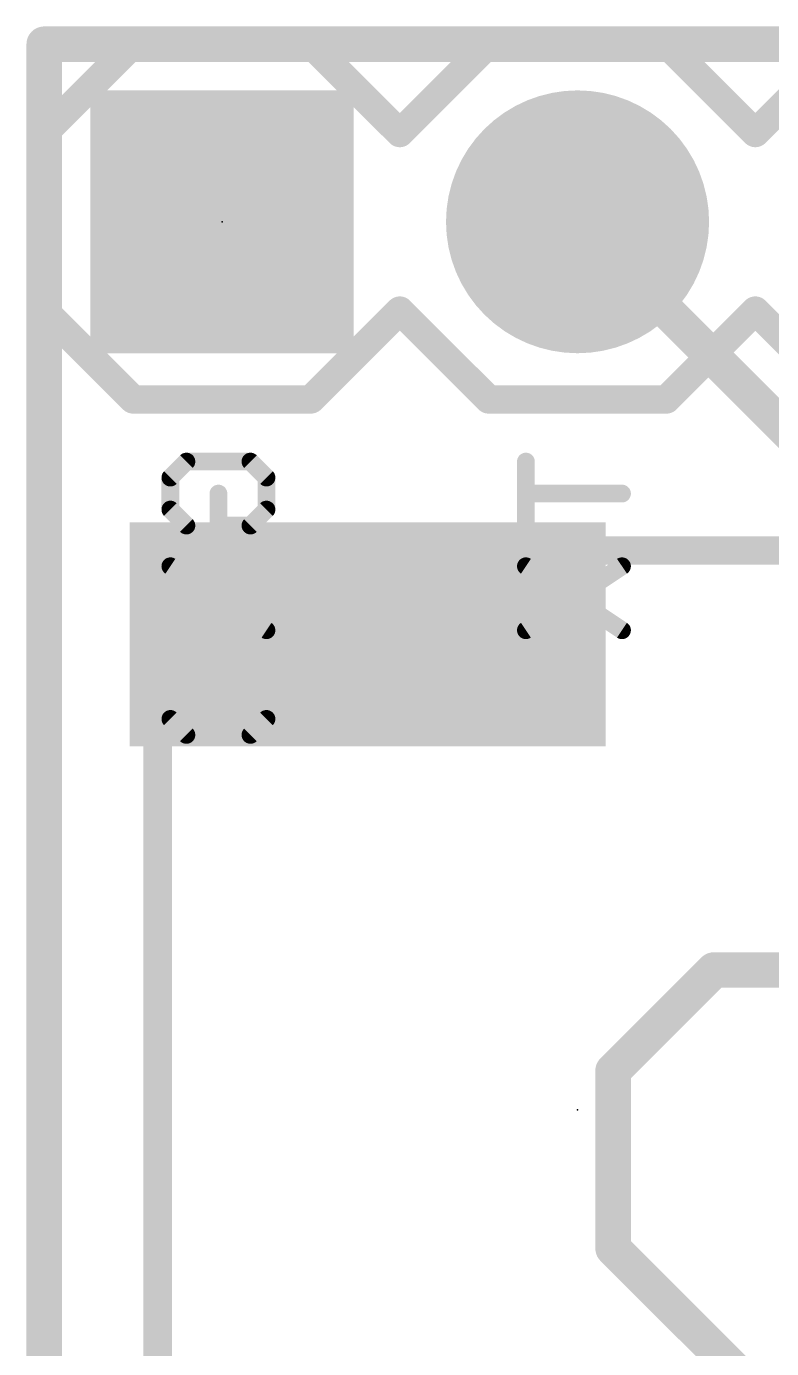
# Model space of a CAD drawing. Extents: x -109 to 32, y -1 to 19.
# Drawn here: x -0.13 to 5.2, y 9.72 to 19.18 of the extents above; entities that cross this region are included whole.
import ezdxf

# ---------------------------------------------------------------- set-up
doc = ezdxf.new("R2010")
doc.units = 0
for name, color, linetype in [('1', 12, 'CONTINUOUS'), ('16', 132, 'CONTINUOUS'), ('17', 110, 'CONTINUOUS'), ('20', 53, 'CONTINUOUS'), ('21', 53, 'CONTINUOUS'), ('22', 53, 'CONTINUOUS'), ('23', 53, 'CONTINUOUS'), ('51', 53, 'CONTINUOUS')]:
    doc.layers.add(name, color=color, linetype=linetype)

# ---------------------------------------------------------------- blocks, each defined once
blk = doc.blocks.new('RECT')
blk.add_solid([(-0.5, -0.5), (0.5, -0.5), (-0.5, 0.5), (0.5, 0.5)])
blk = doc.blocks.new('SQUAREP')
blk.add_solid([(-0.5, -0.5), (0.5, -0.5), (-0.5, 0.5), (0.5, 0.5)])
blk = doc.blocks.new('ROUNDP')
at = {"const_width": 0.5}
blk.add_lwpolyline([(0, -0.25, 1), (0, 0.25, 1), (0, -0.25)], format="xyb", dxfattribs=at)

msp = doc.modelspace()

# ---------------------------------------------------------------- linework, layer by layer
at = {"layer": '1', "const_width": 0.254}
for points in [[(0, 19.05), (22.86, 19.05)], [(0, 0), (0, 19.05)], [(4.064, 11.7094), (4.7846, 12.43)], [(4.7846, 12.43), (7.51, 12.43)], [(4.064, 10.4394), (4.064, 11.7094)], [(6.67, 7.8334), (4.064, 10.4394)]]:
    msp.add_lwpolyline(points, dxfattribs=at)
at = {"layer": '1', "const_width": 0.127}
for points in [[(0, 19.1135, 1), (0, 18.9865)], [(0.0635, 19.05, 1), (-0.0635, 19.05)], [(4.7846, 12.4935, 1), (4.7846, 12.3665)], [(4.8295, 12.3851, 1), (4.7397, 12.4749)], [(4.1275, 11.7094, 1), (4.0005, 11.7094)], [(4.0191, 11.7543, 1), (4.1089, 11.6645)], [(4.1089, 10.4843, 1), (4.0191, 10.3945)], [(4.0005, 10.4394, 1), (4.1275, 10.4394)]]:
    msp.add_lwpolyline(points, format="xyb", dxfattribs=at)
at = {"layer": '16', "const_width": 0.254}
for points in [[(0, 19.05), (22.86, 19.05)], [(0, 0), (0, 19.05)], [(3.81, 17.78), (8.89, 12.7)]]:
    msp.add_lwpolyline(points, dxfattribs=at)
at = {"layer": '16', "const_width": 0.127}
for points in [[(0, 19.1135, 1), (0, 18.9865)], [(0.0635, 19.05, 1), (-0.0635, 19.05)], [(3.8549, 17.8249, 1), (3.7651, 17.7351)]]:
    msp.add_lwpolyline(points, format="xyb", dxfattribs=at)
at = {"layer": '20', "const_width": 0.254}
for points in [[(31.75, 19.05), (0, 19.05)], [(0, 19.05), (0, 0)]]:
    msp.add_lwpolyline(points, dxfattribs=at)
at = {"layer": '20', "const_width": 0.127}
for points in [[(0, 19.1135, 1), (0, 18.9865)], [(0.0635, 19.05, 1), (-0.0635, 19.05)]]:
    msp.add_lwpolyline(points, format="xyb", dxfattribs=at)
at = {"layer": '21', "const_width": 0.2032}
for points in [[(0.635, 19.05), (0, 18.415)], [(0.635, 19.05), (1.905, 19.05)], [(1.905, 19.05), (2.54, 18.415)], [(2.54, 18.415), (3.175, 19.05)], [(3.175, 19.05), (4.445, 19.05)], [(4.445, 19.05), (5.08, 18.415)], [(5.08, 18.415), (5.715, 19.05)], [(0, 18.415), (0, 17.145)], [(0, 17.145), (0.635, 16.51)], [(2.54, 17.145), (1.905, 16.51)], [(3.175, 16.51), (2.54, 17.145)], [(5.08, 17.145), (4.445, 16.51)], [(5.715, 16.51), (5.08, 17.145)], [(1.905, 16.51), (0.635, 16.51)], [(4.445, 16.51), (3.175, 16.51)]]:
    msp.add_lwpolyline(points, dxfattribs=at)
at = {"layer": '21', "const_width": 0.1016}
for points in [[(0.635, 19.1008, 1), (0.635, 18.9992)], [(0.6709, 19.0141, 1), (0.5991, 19.0859)], [(1.9409, 19.0859, 1), (1.8691, 19.0141)], [(1.905, 18.9992, 1), (1.905, 19.1008)], [(3.175, 19.1008, 1), (3.175, 18.9992)], [(3.2109, 19.0141, 1), (3.1391, 19.0859)], [(4.4809, 19.0859, 1), (4.4091, 19.0141)], [(4.445, 18.9992, 1), (4.445, 19.1008)], [(0.0508, 18.415, 1), (-0.0508, 18.415)], [(-0.0359, 18.4509, 1), (0.0359, 18.3791)], [(2.5041, 18.4509, 1), (2.5759, 18.3791)], [(2.5041, 18.3791, 1), (2.5759, 18.4509)], [(5.0441, 18.4509, 1), (5.1159, 18.3791)], [(5.0441, 18.3791, 1), (5.1159, 18.4509)], [(0.0359, 17.1809, 1), (-0.0359, 17.1091)], [(2.5759, 17.1809, 1), (2.5041, 17.1091)], [(2.5759, 17.1091, 1), (2.5041, 17.1809)], [(5.1159, 17.1809, 1), (5.0441, 17.1091)], [(5.1159, 17.1091, 1), (5.0441, 17.1809)], [(-0.0508, 17.145, 1), (0.0508, 17.145)], [(0.635, 16.5608, 1), (0.635, 16.4592)], [(0.5991, 16.4741, 1), (0.6709, 16.5459)], [(1.8691, 16.5459, 1), (1.9409, 16.4741)], [(1.905, 16.4592, 1), (1.905, 16.5608)], [(3.175, 16.5608, 1), (3.175, 16.4592)], [(3.1391, 16.4741, 1), (3.2109, 16.5459)], [(4.4091, 16.5459, 1), (4.4809, 16.4741)], [(4.445, 16.4592, 1), (4.445, 16.5608)]]:
    msp.add_lwpolyline(points, format="xyb", dxfattribs=at)
at = {"layer": '22', "const_width": 0.127}
for points in [[(0.9011, 15.9511), (1.0155, 16.0655)], [(1.0155, 16.0655), (1.4731, 16.0655)], [(1.4731, 16.0655), (1.5875, 15.9511)], [(3.4411, 16.0655), (3.4411, 15.6079)], [(0.9011, 15.7223), (0.9011, 15.9511)], [(1.5875, 15.9511), (1.5875, 15.7223)], [(1.2443, 15.6079), (1.2443, 15.8367)], [(4.1275, 15.8367), (3.4411, 15.8367)], [(1.0155, 15.6079), (0.9011, 15.7223)], [(1.5875, 15.7223), (1.4731, 15.6079)], [(1.4731, 15.6079), (1.2443, 15.6079)], [(1.5875, 15.3171), (0.9011, 15.3171)], [(0.9011, 15.3171), (1.5875, 14.8595)], [(3.4411, 15.3171), (4.1275, 14.8595)], [(3.4411, 14.8595), (4.1275, 15.3171)], [(1.5875, 14.8595), (0.9011, 14.8595)], [(0.9011, 14.5687), (1.5875, 14.5687)], [(0.9011, 14.2255), (0.9011, 14.5687)], [(1.5875, 14.5687), (1.5875, 14.2255)], [(1.0155, 14.1111), (0.9011, 14.2255)], [(1.5875, 14.2255), (1.4731, 14.1111)], [(1.4731, 14.1111), (1.0155, 14.1111)]]:
    msp.add_lwpolyline(points, dxfattribs=at)
at = {"layer": '22', "const_width": 0.0635}
for points in [[(1.0155, 16.0972, 1), (1.0155, 16.0338)], [(1.038, 16.043, 1), (0.9931, 16.088)], [(1.4956, 16.088, 1), (1.4507, 16.043)], [(1.4731, 16.0338, 1), (1.4731, 16.0972)], [(3.4729, 16.0655, 1), (3.4094, 16.0655)], [(0.9329, 15.9511, 1), (0.8694, 15.9511)], [(0.8787, 15.9736, 1), (0.9236, 15.9287)], [(1.6193, 15.9511, 1), (1.5558, 15.9511)], [(1.565, 15.9287, 1), (1.61, 15.9736)], [(1.2761, 15.8367, 1), (1.2126, 15.8367)], [(3.4411, 15.8685, 1), (3.4411, 15.805)], [(4.1275, 15.805, 1), (4.1275, 15.8685)], [(0.9236, 15.7448, 1), (0.8787, 15.6999)], [(0.8694, 15.7223, 1), (0.9329, 15.7223)], [(1.5558, 15.7223, 1), (1.6193, 15.7223)], [(1.61, 15.6999, 1), (1.565, 15.7448)], [(0.9931, 15.5855, 1), (1.038, 15.6304)], [(1.2443, 15.6397, 1), (1.2443, 15.5762)], [(1.2126, 15.6079, 1), (1.2761, 15.6079)], [(1.4507, 15.6304, 1), (1.4956, 15.5855)], [(1.4731, 15.5762, 1), (1.4731, 15.6397)], [(3.4094, 15.6079, 1), (3.4729, 15.6079)], [(0.9011, 15.3488, 1), (0.9011, 15.2853)], [(0.9187, 15.3435, 1), (0.8835, 15.2907)], [(1.5875, 15.2853, 1), (1.5875, 15.3488)], [(3.4587, 15.3435, 1), (3.4235, 15.2907)], [(4.1451, 15.2907, 1), (4.1099, 15.3435)], [(0.9011, 14.8912, 1), (0.9011, 14.8277)], [(1.5699, 14.8331, 1), (1.6051, 14.8859)], [(1.5875, 14.8277, 1), (1.5875, 14.8912)], [(3.4235, 14.8859, 1), (3.4587, 14.8331)], [(4.1099, 14.8331, 1), (4.1451, 14.8859)], [(0.9011, 14.6004, 1), (0.9011, 14.5369)], [(0.9329, 14.5687, 1), (0.8694, 14.5687)], [(1.6193, 14.5687, 1), (1.5558, 14.5687)], [(1.5875, 14.5369, 1), (1.5875, 14.6004)], [(0.9236, 14.2479, 1), (0.8787, 14.203)], [(1.61, 14.203, 1), (1.565, 14.2479)], [(0.8694, 14.2255, 1), (0.9329, 14.2255)], [(1.5558, 14.2255, 1), (1.6193, 14.2255)], [(1.0155, 14.1428, 1), (1.0155, 14.0793)], [(0.9931, 14.0886, 1), (1.038, 14.1335)], [(1.4507, 14.1335, 1), (1.4956, 14.0886)], [(1.4731, 14.0793, 1), (1.4731, 14.1428)]]:
    msp.add_lwpolyline(points, format="xyb", dxfattribs=at)
at = {"layer": '23'}
for p in [(1.27, 17.78), (3.81, 11.43)]:
    msp.add_point(p, dxfattribs=at)
at = {"layer": '51', "const_width": 0.2032}
for points in [[(0.81, 7.43), (0.81, 15.43)], [(0.81, 15.43), (8.31, 15.43)]]:
    msp.add_lwpolyline(points, dxfattribs=at)
at = {"layer": '51', "const_width": 0.1016}
for points in [[(0.8608, 15.43, 1), (0.7592, 15.43)], [(0.81, 15.4808, 1), (0.81, 15.3792)]]:
    msp.add_lwpolyline(points, format="xyb", dxfattribs=at)

# ---------------------------------------------------------------- block references
at = {"layer": '1', "xscale": 3.4, "yscale": 1.6, "rotation": 180}
msp.add_blockref('RECT', (2.31, 14.83), dxfattribs=at)
at = {"layer": '17', "xscale": 1.8796, "yscale": 1.8796, "rotation": 90}
for name, p in [('SQUAREP', (1.27, 17.78)), ('SQUAREP', (1.27, 17.78)), ('ROUNDP', (3.81, 17.78)), ('ROUNDP', (3.81, 17.78))]:
    msp.add_blockref(name, p, dxfattribs=at)
at = {"layer": '51', "xscale": 0.508, "yscale": 0.508}
for p in [(1.27, 17.78), (3.81, 17.78)]:
    msp.add_blockref('RECT', p, dxfattribs=at)

doc.saveas('drawing.dxf')
